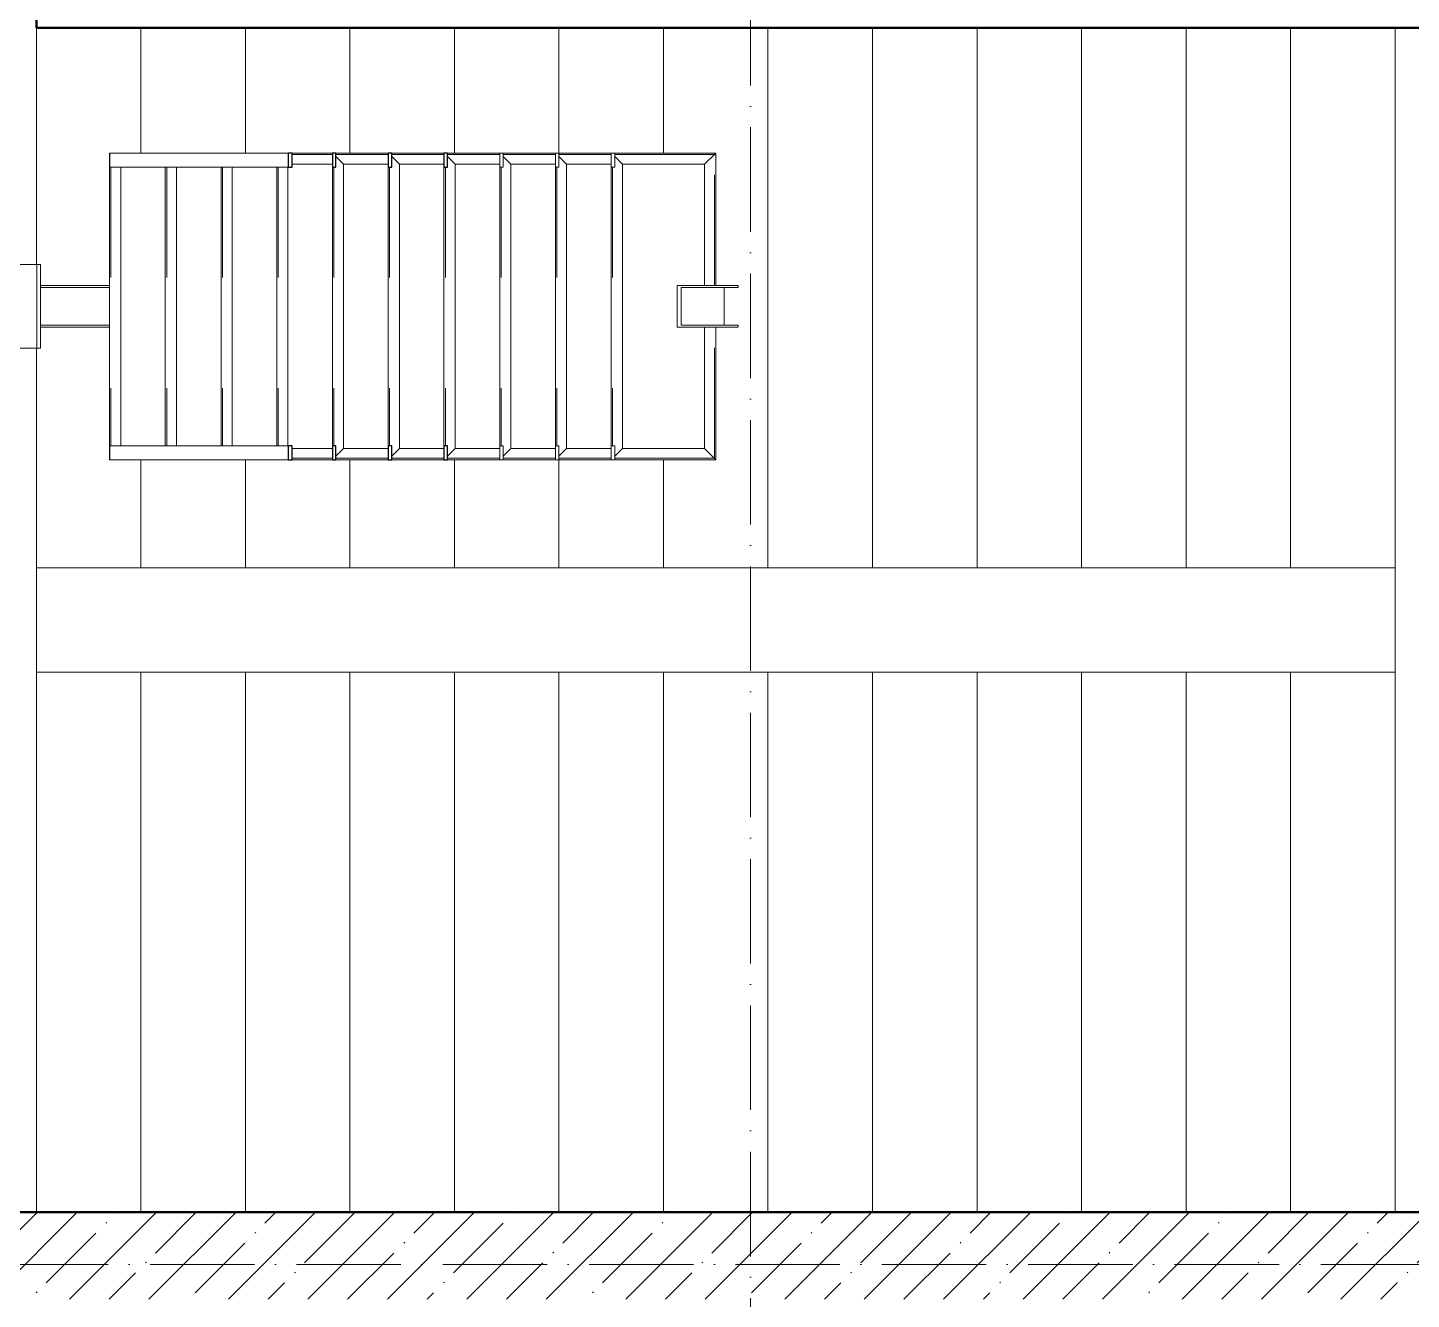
# Model space of a CAD drawing. Header units: millimetres. Extents: x 2294 to 908349, y -83289 to 219220.
# Drawn here: x 234559 to 238530, y 61206 to 64856 of the extents above; entities that cross this region are included whole.
import ezdxf

# ---------------------------------------------------------------- set-up
doc = ezdxf.new("R2010")
doc.units = ezdxf.units.MM
doc.linetypes.add('50_200_ШТРИХ_1Т_ш5_п1_п1_', pattern=[700, 500, -100, 0, -100])
doc.linetypes.add('Штрих', pattern=[635, 317.5, -317.5])
for name, color, linetype, lineweight in [('A-FLOR-____-OTLN', 7, 'Continuous', 9), ('A-GENM-____-HDLN', 7, 'Штрих', 9), ('A-GENM-____-MCUT', 7, 'Continuous', 25), ('A-GENM-____-OTLN', 7, 'Continuous', 9), ('A-WALL-____-MCUT-2', 7, 'Continuous', 50), ('A-WALL-____-PATT-1', 7, 'Continuous', 9), ('S-GRID-____-OTLN-1', 7, '50_200_ШТРИХ_1Т_ш5_п1_п1_', 9), ('S-STRS-____-OTLN-1', 7, 'Continuous', 9)]:
    doc.layers.add(name, color=color, linetype=linetype, lineweight=lineweight)

# ---------------------------------------------------------------- blocks, each defined once
blk = doc.blocks.new('3osi')
at = {"layer": 'S-GRID-____-OTLN-1', "color": 251, "ltscale": 0.6, "true_color": 0x636466}
for p, q in [((236633.5, 96918.1), (236633.5, 46006.3)), ((269657.9, 61306.3), (160914.7, 61306.3))]:
    blk.add_line(p, q, dxfattribs=at)
blk = doc.blocks.new('ОМ_Труба_ГОСТ 8639-82 - ОМ_Труба_ГОСТ 8639-82-26350154-АР1_План отверстий 3 этажа в осях 1-64_Ю-ЯЯ')
at = {"layer": 'A-GENM-____-OTLN'}
for p, q in [((9439.1, 57971), (9439.1, 58091)), ((9439.1, 58091), (9614.1, 58091)), ((9614.1, 58085), (9451.2, 58085)), ((9451.2, 58085), (9451.2, 57977)), ((9574, 58085), (9574, 57977)), ((9614.1, 58091), (9614.1, 58085)), ((9614.1, 57971), (9439.1, 57971)), ((9451.2, 57977), (9614.1, 57977)), ((9614.1, 57977), (9614.1, 57971))]:
    blk.add_line(p, q, dxfattribs=at)
blk = doc.blocks.new('ОМ_Уголок_ГОСТ 8509-93 - ОМ_Уголок_ГОСТ 8509-93-26349651-АР1_План отверстий 3 этажа в осях 1-64_Ю-ЯЯ')
at = {"layer": 'A-GENM-____-HDLN'}
for p, q in [((4, -4), (380, -4)), ((500, -4), (876, -4))]:
    blk.add_line(p, q, dxfattribs=at)
at = {"layer": 'A-GENM-____-OTLN'}
for p, q in [((380, 0), (0, 0)), ((32, -32), (0, 0)), ((32, -32), (380, -32)), ((880, 0), (500, 0)), ((500, -32), (848, -32)), ((880, 0), (848, -32))]:
    blk.add_line(p, q, dxfattribs=at)
blk = doc.blocks.new('ОМ_Уголок_ГОСТ 8509-93 - ОМ_Уголок_ГОСТ 8509-93-V149-АР1_План отверстий 3 этажа в осях 1-64_Ю-ЯЯ')
at = {"layer": 'A-GENM-____-HDLN'}
blk.add_line((40, -4), (840, -4), dxfattribs=at)
at = {"layer": 'A-GENM-____-OTLN'}
for p, q in [((32, -32), (10, -10)), ((32, -32), (848, -32)), ((840, 0), (40, 0)), ((870, -10), (848, -32))]:
    blk.add_line(p, q, dxfattribs=at)
blk = doc.blocks.new('ОМ_Уголок_ГОСТ 8509-93 - ОМ_Уголок_ГОСТ 8509-93-19082047-АР1_План отверстий 3 этажа в осях 1-64_Ю-ЯЯ')
at = {"layer": 'A-GENM-____-HDLN'}
blk.add_line((10, -4), (296, -4), dxfattribs=at)
at = {"layer": 'A-GENM-____-OTLN'}
for p, q in [((300, 0), (10, 0)), ((32, -32), (10, -10)), ((32, -32), (268, -32)), ((300, 0), (268, -32))]:
    blk.add_line(p, q, dxfattribs=at)
blk = doc.blocks.new('ОМ_Уголок_ГОСТ 8509-93 - ОМ_Уголок_ГОСТ 8509-93-V150-АР1_План отверстий 3 этажа в осях 1-64_Ю-ЯЯ')
at = {"layer": 'A-GENM-____-HDLN'}
blk.add_line((4, -4), (290, -4), dxfattribs=at)
at = {"layer": 'A-GENM-____-OTLN'}
for p, q in [((290, 0), (0, 0)), ((32, -32), (0, 0)), ((32, -32), (268, -32)), ((290, -10), (268, -32))]:
    blk.add_line(p, q, dxfattribs=at)
blk = doc.blocks.new('ОМ_Уголок_ГОСТ 8509-93 - ОМ_Уголок_ГОСТ 8509-93-V151-АР1_План отверстий 3 этажа в осях 1-64_Ю-ЯЯ')
at = {"layer": 'A-GENM-____-HDLN'}
blk.add_line((10, -4), (160, -4), dxfattribs=at)
at = {"layer": 'A-GENM-____-OTLN'}
for p, q in [((160, 0), (10, 0)), ((32, -32), (10, -10)), ((32, -32), (160, -32))]:
    blk.add_line(p, q, dxfattribs=at)
blk = doc.blocks.new('ОМ_Уголок_ГОСТ 8509-93 - ОМ_Уголок_ГОСТ 8509-93-V152-АР1_План отверстий 3 этажа в осях 1-64_Ю-ЯЯ')
at = {"layer": 'A-GENM-____-HDLN'}
blk.add_line((140, -4), (290, -4), dxfattribs=at)
at = {"layer": 'A-GENM-____-OTLN'}
for p, q in [((290, 0), (140, 0)), ((140, -32), (268, -32)), ((290, -10), (268, -32))]:
    blk.add_line(p, q, dxfattribs=at)
blk = doc.blocks.new('ОМ_Уголок_ГОСТ 8509-93 - ОМ_Уголок_ГОСТ 8509-93-V153-АР1_План отверстий 3 этажа в осях 1-64_Ю-ЯЯ')
at = {"layer": 'A-GENM-____-HDLN'}
blk.add_line((40, -4), (840, -4), dxfattribs=at)
at = {"layer": 'A-GENM-____-OTLN'}
for p, q in [((840, 0), (40, 0)), ((40, -32), (840, -32))]:
    blk.add_line(p, q, dxfattribs=at)
blk = doc.blocks.new('ОМ_Уголок_ГОСТ 8509-93 - ОМ_Уголок_ГОСТ 8509-93-V154-АР1_План отверстий 3 этажа в осях 1-64_Ю-ЯЯ')
at = {"layer": 'A-GENM-____-HDLN'}
blk.add_line((44.3, -4), (160, -4), dxfattribs=at)
at = {"layer": 'A-GENM-____-OTLN'}
for p, q in [((160, 0), (44.3, 0)), ((44.3, -32), (160, -32))]:
    blk.add_line(p, q, dxfattribs=at)
blk = doc.blocks.new('ОМ_Уголок_ГОСТ 8509-93 - ОМ_Уголок_ГОСТ 8509-93-V155-АР1_План отверстий 3 этажа в осях 1-64_Ю-ЯЯ')
at = {"layer": 'A-GENM-____-HDLN'}
blk.add_line((140, -4), (255.7, -4), dxfattribs=at)
at = {"layer": 'A-GENM-____-OTLN'}
for p, q in [((255.7, 0), (140, 0)), ((140, -32), (255.7, -32))]:
    blk.add_line(p, q, dxfattribs=at)
blk = doc.blocks.new('ОМ_Труба_ГОСТ 8639-82 - ОМ_Труба_ГОСТ 8639-82-26527904-АР1_План отверстий 3 этажа в осях 1-64_Ю-ЯЯ')
at = {"layer": 'A-GENM-____-HDLN'}
for p, q in [((7810, 58085), (7611.5, 58085)), ((7810, 57977), (7611.5, 57977))]:
    blk.add_line(p, q, dxfattribs=at)
at = {"layer": 'A-GENM-____-OTLN'}
for p, q in [((7810, 58091), (7611.5, 58091)), ((7810, 57971), (7611.5, 57971))]:
    blk.add_line(p, q, dxfattribs=at)
blk = doc.blocks.new('ОМ_Уголок_ГОСТ 8510-86 - ОМ_Уголок_ГОСТ 8510-86-19082066-АР1_План отверстий 3 этажа в осях 1-64_Ю-ЯЯ')
at = {"layer": 'A-GENM-____-OTLN'}
for p, q in [((0, 0), (0, -90)), ((240, 0), (0, 0)), ((0, -10), (240, -10)), ((240, -90), (240, 0)), ((0, -90), (240, -90))]:
    blk.add_line(p, q, dxfattribs=at)
blk = doc.blocks.new('ОМ_Полоса_Трапеция прямоугольная_Прокат_ГОСТ 103-2006 - ОМ_Полоса_Трапеция прямоугольная_Прокат_ГОСТ 103-2006-19082130-АР1_План отверстий 3 этажа в осях 1-64_Ю-ЯЯ')
at = {"layer": 'A-GENM-____-OTLN'}
for p, q in [((9250, 58471), (9260, 58471)), ((9250, 58431), (9250, 58471)), ((9260, 58471), (9260, 58431)), ((9260, 58431), (9250, 58431))]:
    blk.add_line(p, q, dxfattribs=at)
blk = doc.blocks.new('ОМ_Полоса_Трапеция прямоугольная_Прокат_ГОСТ 103-2006 - ОМ_Полоса_Трапеция прямоугольная_Прокат_ГОСТ 103-2006-V157-АР1_План отверстий 3 этажа в осях 1-64_Ю-ЯЯ')
at = {"layer": 'A-GENM-____-MCUT'}
for p, q in [((8780, 58471), (8770, 58471)), ((8770, 58471), (8770, 58431)), ((8780, 58431), (8780, 58471)), ((8770, 58431), (8780, 58431))]:
    blk.add_line(p, q, dxfattribs=at)
blk = doc.blocks.new('ОМ_Полоса_Трапеция прямоугольная_Прокат_ГОСТ 103-2006 - ОМ_Полоса_Трапеция прямоугольная_Прокат_ГОСТ 103-2006-V158-АР1_План отверстий 3 этажа в осях 1-64_Ю-ЯЯ')
at = {"layer": 'A-GENM-____-MCUT'}
for p, q in [((8620, 58471), (8610, 58471)), ((8610, 58471), (8610, 58431)), ((8620, 58431), (8620, 58471)), ((8610, 58431), (8620, 58431))]:
    blk.add_line(p, q, dxfattribs=at)
blk = doc.blocks.new('ОМ_Полоса_Трапеция прямоугольная_Прокат_ГОСТ 103-2006 - ОМ_Полоса_Трапеция прямоугольная_Прокат_ГОСТ 103-2006-V159-АР1_План отверстий 3 этажа в осях 1-64_Ю-ЯЯ')
at = {"layer": 'A-GENM-____-MCUT'}
for p, q in [((8460, 58471), (8450, 58471)), ((8450, 58471), (8450, 58431)), ((8460, 58431), (8460, 58471)), ((8450, 58431), (8460, 58431))]:
    blk.add_line(p, q, dxfattribs=at)
blk = doc.blocks.new('ОМ_Полоса_Прокат_ГОСТ 103-2006 - ОМ_Полоса_Прокат_ГОСТ 103-2006-19082131-АР1_План отверстий 3 этажа в осях 1-64_Ю-ЯЯ')
at = {"layer": 'A-GENM-____-OTLN'}
for p, q in [((69211.3, 58471), (69210, 58471)), ((69210, 58471), (69210, 58431)), ((69210, 58431), (69211.3, 58431))]:
    blk.add_line(p, q, dxfattribs=at)
blk = doc.blocks.new('ОМ_Полоса_Прокат_ГОСТ 103-2006 - ОМ_Полоса_Прокат_ГОСТ 103-2006-20723456-АР1_План отверстий 3 этажа в осях 1-64_Ю-ЯЯ')
at = {"layer": 'A-GENM-____-MCUT'}
for p, q in [((8334.3, 58471), (8322.8, 58471)), ((8322.8, 58471), (8322.8, 58431)), ((8334.3, 58431), (8334.3, 58471)), ((8322.8, 58431), (8334.3, 58431))]:
    blk.add_line(p, q, dxfattribs=at)
at = {"layer": 'A-GENM-____-OTLN'}
for p, q in [((7811.3, 58431), (7811.3, 58471)), ((7811.3, 58471), (8322.8, 58471)), ((8322.8, 58431), (7811.3, 58431))]:
    blk.add_line(p, q, dxfattribs=at)
blk = doc.blocks.new('ОМ_Полоса_Трапеция прямоугольная_Прокат_ГОСТ 103-2006 - ОМ_Полоса_Трапеция прямоугольная_Прокат_ГОСТ 103-2006-19082170-АР1_План отверстий 3 этажа в осях 1-64_Ю-ЯЯ')
at = {"layer": 'A-GENM-____-OTLN'}
for p, q in [((9250, 57631), (9260, 57631)), ((9250, 57591), (9250, 57631)), ((9260, 57631), (9260, 57591)), ((9260, 57591), (9250, 57591))]:
    blk.add_line(p, q, dxfattribs=at)
blk = doc.blocks.new('ОМ_Полоса_Трапеция прямоугольная_Прокат_ГОСТ 103-2006 - ОМ_Полоса_Трапеция прямоугольная_Прокат_ГОСТ 103-2006-V160-АР1_План отверстий 3 этажа в осях 1-64_Ю-ЯЯ')
at = {"layer": 'A-GENM-____-MCUT'}
for p, q in [((8780, 57631), (8770, 57631)), ((8770, 57631), (8770, 57591)), ((8780, 57591), (8780, 57631)), ((8770, 57591), (8780, 57591))]:
    blk.add_line(p, q, dxfattribs=at)
blk = doc.blocks.new('ОМ_Полоса_Трапеция прямоугольная_Прокат_ГОСТ 103-2006 - ОМ_Полоса_Трапеция прямоугольная_Прокат_ГОСТ 103-2006-V161-АР1_План отверстий 3 этажа в осях 1-64_Ю-ЯЯ')
at = {"layer": 'A-GENM-____-MCUT'}
for p, q in [((8620, 57631), (8610, 57631)), ((8610, 57631), (8610, 57591)), ((8620, 57591), (8620, 57631)), ((8610, 57591), (8620, 57591))]:
    blk.add_line(p, q, dxfattribs=at)
blk = doc.blocks.new('ОМ_Полоса_Трапеция прямоугольная_Прокат_ГОСТ 103-2006 - ОМ_Полоса_Трапеция прямоугольная_Прокат_ГОСТ 103-2006-V162-АР1_План отверстий 3 этажа в осях 1-64_Ю-ЯЯ')
at = {"layer": 'A-GENM-____-MCUT'}
for p, q in [((8460, 57631), (8450, 57631)), ((8450, 57631), (8450, 57591)), ((8460, 57591), (8460, 57631)), ((8450, 57591), (8460, 57591))]:
    blk.add_line(p, q, dxfattribs=at)
blk = doc.blocks.new('ОМ_Полоса_Прокат_ГОСТ 103-2006 - ОМ_Полоса_Прокат_ГОСТ 103-2006-19082171-АР1_План отверстий 3 этажа в осях 1-64_Ю-ЯЯ')
at = {"layer": 'A-GENM-____-OTLN'}
for p, q in [((98800, 49942.4), (98800, 49941)), ((98800, 49941), (98840, 49941)), ((98840, 49941), (98840, 49942.4))]:
    blk.add_line(p, q, dxfattribs=at)
blk = doc.blocks.new('ОМ_Полоса_Прокат_ГОСТ 103-2006 - ОМ_Полоса_Прокат_ГОСТ 103-2006-20723498-АР1_План отверстий 3 этажа в осях 1-64_Ю-ЯЯ')
at = {"layer": 'A-GENM-____-MCUT'}
for p, q in [((8334.3, 57631), (8322.8, 57631)), ((8322.8, 57631), (8322.8, 57591)), ((8334.3, 57591), (8334.3, 57631)), ((8322.8, 57591), (8334.3, 57591))]:
    blk.add_line(p, q, dxfattribs=at)
at = {"layer": 'A-GENM-____-OTLN'}
for p, q in [((7811.3, 57591), (7811.3, 57631)), ((7811.3, 57631), (8322.8, 57631)), ((8322.8, 57591), (7811.3, 57591))]:
    blk.add_line(p, q, dxfattribs=at)
blk = doc.blocks.new('3floor')
at = {"layer": 'A-WALL-____-PATT-1'}
h = blk.add_hatch(dxfattribs=at)
h.set_pattern_fill('FP_12', color=256, style=0, pattern_type=2)
h.set_pattern_definition([(45, (165583.5, 6025.28), (-114.04925, 114.04925), []), (45, (165697.56, 6025.28), (-114.04925, 114.04925), [201.612, -40.322, 3.353, -36.97])])
h.paths.add_polyline_path([(240033.5, 61206.3), (240033.5, 61456.3), (233533.5, 61456.3), (233533.5, 61206.3), (239983.5, 61206.3)], flags=0)
at = {"layer": 'A-FLOR-____-OTLN'}
for p, q in [((234583.5, 64176.3), (234583.5, 64856.3)), ((234583.5, 61456.3), (234583.5, 63936.3))]:
    blk.add_line(p, q, dxfattribs=at)
at = {"layer": 'A-WALL-____-MCUT-2'}
for p, q in [((234583.5, 65106.3), (234583.5, 64856.3)), ((234583.5, 64856.3), (240033.5, 64856.3)), ((240033.5, 61456.3), (233533.5, 61456.3))]:
    blk.add_line(p, q, dxfattribs=at)
at = {"layer": 'S-STRS-____-OTLN-1'}
for p, q in [((234883.5, 64856.3), (234883.5, 64496.3)), ((234883.5, 64856.3), (234883.5, 64496.3)), ((235183.5, 64856.3), (235183.5, 64496.3)), ((235183.5, 64856.3), (235183.5, 64496.3)), ((235483.5, 64856.3), (235483.5, 64496.3)), ((235483.5, 64856.3), (235483.5, 64496.3)), ((235783.5, 64856.3), (235783.5, 64496.3)), ((235783.5, 64856.3), (235783.5, 64496.3)), ((236083.5, 64856.3), (236083.5, 64496.3)), ((236083.5, 64856.3), (236083.5, 64496.3)), ((236383.5, 64856.3), (236383.5, 64496.3)), ((236383.5, 64856.3), (236383.5, 64496.3)), ((236683.5, 64856.3), (236683.5, 63306.3)), ((236683.5, 64856.3), (236683.5, 63306.3)), ((236983.5, 64856.3), (236983.5, 63306.3)), ((236983.5, 64856.3), (236983.5, 63306.3)), ((237283.5, 64856.3), (237283.5, 63306.3)), ((237283.5, 64856.3), (237283.5, 63306.3)), ((237583.5, 64856.3), (237583.5, 63306.3)), ((237583.5, 64856.3), (237583.5, 63306.3)), ((237883.5, 64856.3), (237883.5, 63306.3)), ((237883.5, 64856.3), (237883.5, 63306.3)), ((238183.5, 64856.3), (238183.5, 63306.3)), ((238183.5, 64856.3), (238183.5, 63306.3)), ((238483.5, 64856.3), (238483.5, 63306.3)), ((238483.5, 64856.3), (238483.5, 63306.3)), ((234883.5, 63616.3), (234883.5, 63306.3)), ((234883.5, 63616.3), (234883.5, 63306.3)), ((235183.5, 63616.3), (235183.5, 63306.3)), ((235183.5, 63616.3), (235183.5, 63306.3)), ((235483.5, 63616.3), (235483.5, 63306.3)), ((235483.5, 63616.3), (235483.5, 63306.3)), ((235783.5, 63616.3), (235783.5, 63306.3)), ((235783.5, 63616.3), (235783.5, 63306.3)), ((236083.5, 63616.3), (236083.5, 63306.3)), ((236083.5, 63616.3), (236083.5, 63306.3)), ((236383.5, 63616.3), (236383.5, 63306.3)), ((236383.5, 63616.3), (236383.5, 63306.3)), ((234583.5, 63306.3), (234883.5, 63306.3)), ((234883.5, 63306.3), (235183.5, 63306.3)), ((235183.5, 63306.3), (235483.5, 63306.3)), ((235483.5, 63306.3), (235783.5, 63306.3)), ((235783.5, 63306.3), (236083.5, 63306.3)), ((236083.5, 63306.3), (236383.5, 63306.3)), ((236383.5, 63306.3), (236683.5, 63306.3)), ((236683.5, 63306.3), (236983.5, 63306.3)), ((236983.5, 63306.3), (237283.5, 63306.3)), ((237283.5, 63306.3), (237583.5, 63306.3)), ((237583.5, 63306.3), (237883.5, 63306.3)), ((237883.5, 63306.3), (238183.5, 63306.3)), ((238183.5, 63306.3), (238483.5, 63306.3)), ((238483.5, 63306.3), (238483.5, 63006.3)), ((234583.5, 61456.3), (234583.5, 63006.3)), ((234883.5, 63006.3), (234583.5, 63006.3)), ((235183.5, 63006.3), (234883.5, 63006.3)), ((234883.5, 61456.3), (234883.5, 63006.3)), ((234883.5, 61456.3), (234883.5, 63006.3)), ((235483.5, 63006.3), (235183.5, 63006.3)), ((235183.5, 61456.3), (235183.5, 63006.3)), ((235183.5, 61456.3), (235183.5, 63006.3)), ((235783.5, 63006.3), (235483.5, 63006.3)), ((235483.5, 61456.3), (235483.5, 63006.3)), ((235483.5, 61456.3), (235483.5, 63006.3)), ((236083.5, 63006.3), (235783.5, 63006.3)), ((235783.5, 61456.3), (235783.5, 63006.3)), ((235783.5, 61456.3), (235783.5, 63006.3)), ((236383.5, 63006.3), (236083.5, 63006.3)), ((236083.5, 61456.3), (236083.5, 63006.3)), ((236083.5, 61456.3), (236083.5, 63006.3)), ((236683.5, 63006.3), (236383.5, 63006.3)), ((236383.5, 61456.3), (236383.5, 63006.3)), ((236383.5, 61456.3), (236383.5, 63006.3)), ((236983.5, 63006.3), (236683.5, 63006.3)), ((236683.5, 61456.3), (236683.5, 63006.3)), ((236683.5, 61456.3), (236683.5, 63006.3)), ((237283.5, 63006.3), (236983.5, 63006.3)), ((236983.5, 61456.3), (236983.5, 63006.3)), ((236983.5, 61456.3), (236983.5, 63006.3)), ((237583.5, 63006.3), (237283.5, 63006.3)), ((237283.5, 61456.3), (237283.5, 63006.3)), ((237283.5, 61456.3), (237283.5, 63006.3)), ((237883.5, 63006.3), (237583.5, 63006.3)), ((237583.5, 61456.3), (237583.5, 63006.3)), ((237583.5, 61456.3), (237583.5, 63006.3)), ((238183.5, 63006.3), (237883.5, 63006.3)), ((237883.5, 61456.3), (237883.5, 63006.3)), ((237883.5, 61456.3), (237883.5, 63006.3)), ((238483.5, 63006.3), (238183.5, 63006.3)), ((238183.5, 61456.3), (238183.5, 63006.3)), ((238183.5, 61456.3), (238183.5, 63006.3)), ((238483.5, 61456.3), (238483.5, 63006.3)), ((238483.5, 61456.3), (238483.5, 63006.3))]:
    blk.add_line(p, q, dxfattribs=at)
at = {"layer": 'A-GENM-____-OTLN'}
for name, p in [('ОМ_Полоса_Прокат_ГОСТ 103-2006 - ОМ_Полоса_Прокат_ГОСТ 103-2006-19082131-АР1_План отверстий 3 этажа в осях 1-64_Ю-ЯЯ', (165583.5, 6025.3)), ('ОМ_Полоса_Прокат_ГОСТ 103-2006 - ОМ_Полоса_Прокат_ГОСТ 103-2006-20723456-АР1_План отверстий 3 этажа в осях 1-64_Ю-ЯЯ', (226983.5, 6025.3)), ('ОМ_Полоса_Трапеция прямоугольная_Прокат_ГОСТ 103-2006 - ОМ_Полоса_Трапеция прямоугольная_Прокат_ГОСТ 103-2006-V159-АР1_План отверстий 3 этажа в осях 1-64_Ю-ЯЯ', (226983.5, 6025.3)), ('ОМ_Полоса_Трапеция прямоугольная_Прокат_ГОСТ 103-2006 - ОМ_Полоса_Трапеция прямоугольная_Прокат_ГОСТ 103-2006-V158-АР1_План отверстий 3 этажа в осях 1-64_Ю-ЯЯ', (226983.5, 6025.3)), ('ОМ_Полоса_Трапеция прямоугольная_Прокат_ГОСТ 103-2006 - ОМ_Полоса_Трапеция прямоугольная_Прокат_ГОСТ 103-2006-V157-АР1_План отверстий 3 этажа в осях 1-64_Ю-ЯЯ', (226983.5, 6025.3)), ('ОМ_Полоса_Трапеция прямоугольная_Прокат_ГОСТ 103-2006 - ОМ_Полоса_Трапеция прямоугольная_Прокат_ГОСТ 103-2006-19082130-АР1_План отверстий 3 этажа в осях 1-64_Ю-ЯЯ', (226663.5, 6025.3)), ('ОМ_Полоса_Трапеция прямоугольная_Прокат_ГОСТ 103-2006 - ОМ_Полоса_Трапеция прямоугольная_Прокат_ГОСТ 103-2006-19082130-АР1_План отверстий 3 этажа в осях 1-64_Ю-ЯЯ', (226823.5, 6025.3)), ('ОМ_Полоса_Трапеция прямоугольная_Прокат_ГОСТ 103-2006 - ОМ_Полоса_Трапеция прямоугольная_Прокат_ГОСТ 103-2006-19082130-АР1_План отверстий 3 этажа в осях 1-64_Ю-ЯЯ', (226983.5, 6025.3)), ('ОМ_Труба_ГОСТ 8639-82 - ОМ_Труба_ГОСТ 8639-82-26527904-АР1_План отверстий 3 этажа в осях 1-64_Ю-ЯЯ', (226983.5, 6025.3)), ('ОМ_Труба_ГОСТ 8639-82 - ОМ_Труба_ГОСТ 8639-82-26350154-АР1_План отверстий 3 этажа в осях 1-64_Ю-ЯЯ', (226983.5, 6025.3)), ('ОМ_Полоса_Прокат_ГОСТ 103-2006 - ОМ_Полоса_Прокат_ГОСТ 103-2006-20723498-АР1_План отверстий 3 этажа в осях 1-64_Ю-ЯЯ', (226983.5, 6025.3)), ('ОМ_Полоса_Трапеция прямоугольная_Прокат_ГОСТ 103-2006 - ОМ_Полоса_Трапеция прямоугольная_Прокат_ГОСТ 103-2006-V162-АР1_План отверстий 3 этажа в осях 1-64_Ю-ЯЯ', (226983.5, 6025.3)), ('ОМ_Полоса_Трапеция прямоугольная_Прокат_ГОСТ 103-2006 - ОМ_Полоса_Трапеция прямоугольная_Прокат_ГОСТ 103-2006-V161-АР1_План отверстий 3 этажа в осях 1-64_Ю-ЯЯ', (226983.5, 6025.3)), ('ОМ_Полоса_Трапеция прямоугольная_Прокат_ГОСТ 103-2006 - ОМ_Полоса_Трапеция прямоугольная_Прокат_ГОСТ 103-2006-V160-АР1_План отверстий 3 этажа в осях 1-64_Ю-ЯЯ', (226983.5, 6025.3)), ('ОМ_Полоса_Трапеция прямоугольная_Прокат_ГОСТ 103-2006 - ОМ_Полоса_Трапеция прямоугольная_Прокат_ГОСТ 103-2006-19082170-АР1_План отверстий 3 этажа в осях 1-64_Ю-ЯЯ', (226663.5, 6025.3)), ('ОМ_Полоса_Трапеция прямоугольная_Прокат_ГОСТ 103-2006 - ОМ_Полоса_Трапеция прямоугольная_Прокат_ГОСТ 103-2006-19082170-АР1_План отверстий 3 этажа в осях 1-64_Ю-ЯЯ', (226823.5, 6025.3)), ('ОМ_Полоса_Трапеция прямоугольная_Прокат_ГОСТ 103-2006 - ОМ_Полоса_Трапеция прямоугольная_Прокат_ГОСТ 103-2006-19082170-АР1_План отверстий 3 этажа в осях 1-64_Ю-ЯЯ', (226983.5, 6025.3))]:
    blk.add_blockref(name, p, dxfattribs=at)
at = {"layer": 'A-GENM-____-OTLN', "extrusion": (0, 0, -1)}
for name, p in [('ОМ_Уголок_ГОСТ 8509-93 - ОМ_Уголок_ГОСТ 8509-93-V155-АР1_План отверстий 3 этажа в осях 1-64_Ю-ЯЯ', (-235573.5, 64496.3)), ('ОМ_Уголок_ГОСТ 8509-93 - ОМ_Уголок_ГОСТ 8509-93-V152-АР1_План отверстий 3 этажа в осях 1-64_Ю-ЯЯ', (-235733.5, 64496.3)), ('ОМ_Уголок_ГОСТ 8509-93 - ОМ_Уголок_ГОСТ 8509-93-V152-АР1_План отверстий 3 этажа в осях 1-64_Ю-ЯЯ', (-235893.5, 64496.3)), ('ОМ_Уголок_ГОСТ 8509-93 - ОМ_Уголок_ГОСТ 8509-93-V152-АР1_План отверстий 3 этажа в осях 1-64_Ю-ЯЯ', (-236053.5, 64496.3)), ('ОМ_Уголок_ГОСТ 8509-93 - ОМ_Уголок_ГОСТ 8509-93-V152-АР1_План отверстий 3 этажа в осях 1-64_Ю-ЯЯ', (-236213.5, 64496.3)), ('ОМ_Уголок_ГОСТ 8509-93 - ОМ_Уголок_ГОСТ 8509-93-V152-АР1_План отверстий 3 этажа в осях 1-64_Ю-ЯЯ', (-236373.5, 64496.3)), ('ОМ_Уголок_ГОСТ 8509-93 - ОМ_Уголок_ГОСТ 8509-93-V150-АР1_План отверстий 3 этажа в осях 1-64_Ю-ЯЯ', (-236533.5, 64496.3))]:
    blk.add_blockref(name, p, dxfattribs=at)
for name, p, rotation in [('ОМ_Уголок_ГОСТ 8509-93 - ОМ_Уголок_ГОСТ 8509-93-V149-АР1_План отверстий 3 этажа в осях 1-64_Ю-ЯЯ', (-235433.5, 64496.3), 269.9999999999989), ('ОМ_Уголок_ГОСТ 8509-93 - ОМ_Уголок_ГОСТ 8509-93-V149-АР1_План отверстий 3 этажа в осях 1-64_Ю-ЯЯ', (-235593.5, 64496.3), 269.9999999999989), ('ОМ_Уголок_ГОСТ 8509-93 - ОМ_Уголок_ГОСТ 8509-93-V149-АР1_План отверстий 3 этажа в осях 1-64_Ю-ЯЯ', (-235753.5, 64496.3), 269.9999999999989), ('ОМ_Уголок_ГОСТ 8509-93 - ОМ_Уголок_ГОСТ 8509-93-V149-АР1_План отверстий 3 этажа в осях 1-64_Ю-ЯЯ', (-235913.5, 64496.3), 269.9999999999989), ('ОМ_Уголок_ГОСТ 8509-93 - ОМ_Уголок_ГОСТ 8509-93-V149-АР1_План отверстий 3 этажа в осях 1-64_Ю-ЯЯ', (-236073.5, 64496.3), 269.9999999999989), ('ОМ_Уголок_ГОСТ 8509-93 - ОМ_Уголок_ГОСТ 8509-93-V149-АР1_План отверстий 3 этажа в осях 1-64_Ю-ЯЯ', (-236233.5, 64496.3), 269.9999999999989), ('ОМ_Уголок_ГОСТ 8509-93 - ОМ_Уголок_ГОСТ 8509-93-26349651-АР1_План отверстий 3 этажа в осях 1-64_Ю-ЯЯ', (-236533.5, 63616.3), 89.99999999999908), ('ОМ_Уголок_ГОСТ 8509-93 - ОМ_Уголок_ГОСТ 8509-93-V153-АР1_План отверстий 3 этажа в осях 1-64_Ю-ЯЯ', (-234793.5, 64496.3), 269.9999999999989), ('ОМ_Уголок_ГОСТ 8509-93 - ОМ_Уголок_ГОСТ 8509-93-V153-АР1_План отверстий 3 этажа в осях 1-64_Ю-ЯЯ', (-234953.5, 64496.3), 269.9999999999989), ('ОМ_Уголок_ГОСТ 8509-93 - ОМ_Уголок_ГОСТ 8509-93-V153-АР1_План отверстий 3 этажа в осях 1-64_Ю-ЯЯ', (-235113.5, 64496.3), 269.9999999999989), ('ОМ_Уголок_ГОСТ 8509-93 - ОМ_Уголок_ГОСТ 8509-93-V153-АР1_План отверстий 3 этажа в осях 1-64_Ю-ЯЯ', (-235273.5, 64496.3), 269.9999999999989), ('ОМ_Уголок_ГОСТ 8510-86 - ОМ_Уголок_ГОСТ 8510-86-19082066-АР1_План отверстий 3 этажа в осях 1-64_Ю-ЯЯ', (-234595, 63936.3), 89.99999999999918), ('ОМ_Уголок_ГОСТ 8509-93 - ОМ_Уголок_ГОСТ 8509-93-V154-АР1_План отверстий 3 этажа в осях 1-64_Ю-ЯЯ', (-235273.5, 63616.3), 180), ('ОМ_Уголок_ГОСТ 8509-93 - ОМ_Уголок_ГОСТ 8509-93-V151-АР1_План отверстий 3 этажа в осях 1-64_Ю-ЯЯ', (-235433.5, 63616.3), 180), ('ОМ_Уголок_ГОСТ 8509-93 - ОМ_Уголок_ГОСТ 8509-93-V151-АР1_План отверстий 3 этажа в осях 1-64_Ю-ЯЯ', (-235593.5, 63616.3), 180), ('ОМ_Уголок_ГОСТ 8509-93 - ОМ_Уголок_ГОСТ 8509-93-V151-АР1_План отверстий 3 этажа в осях 1-64_Ю-ЯЯ', (-235753.5, 63616.3), 180), ('ОМ_Уголок_ГОСТ 8509-93 - ОМ_Уголок_ГОСТ 8509-93-V151-АР1_План отверстий 3 этажа в осях 1-64_Ю-ЯЯ', (-235913.5, 63616.3), 180), ('ОМ_Уголок_ГОСТ 8509-93 - ОМ_Уголок_ГОСТ 8509-93-V151-АР1_План отверстий 3 этажа в осях 1-64_Ю-ЯЯ', (-236073.5, 63616.3), 180), ('ОМ_Уголок_ГОСТ 8509-93 - ОМ_Уголок_ГОСТ 8509-93-19082047-АР1_План отверстий 3 этажа в осях 1-64_Ю-ЯЯ', (-236233.5, 63616.3), 180)]:
    blk.add_blockref(name, p, dxfattribs=dict(at, rotation=rotation))
at = {"layer": 'A-GENM-____-OTLN', "rotation": 270.0000000000001}
blk.add_blockref('ОМ_Полоса_Прокат_ГОСТ 103-2006 - ОМ_Полоса_Прокат_ГОСТ 103-2006-19082171-АР1_План отверстий 3 этажа в осях 1-64_Ю-ЯЯ', (184852.5, 162456.3), dxfattribs=at)

msp = doc.modelspace()

# ---------------------------------------------------------------- block references
for name in ['3osi', '3floor']:
    msp.add_blockref(name, (0, 0))

doc.saveas('drawing.dxf')
